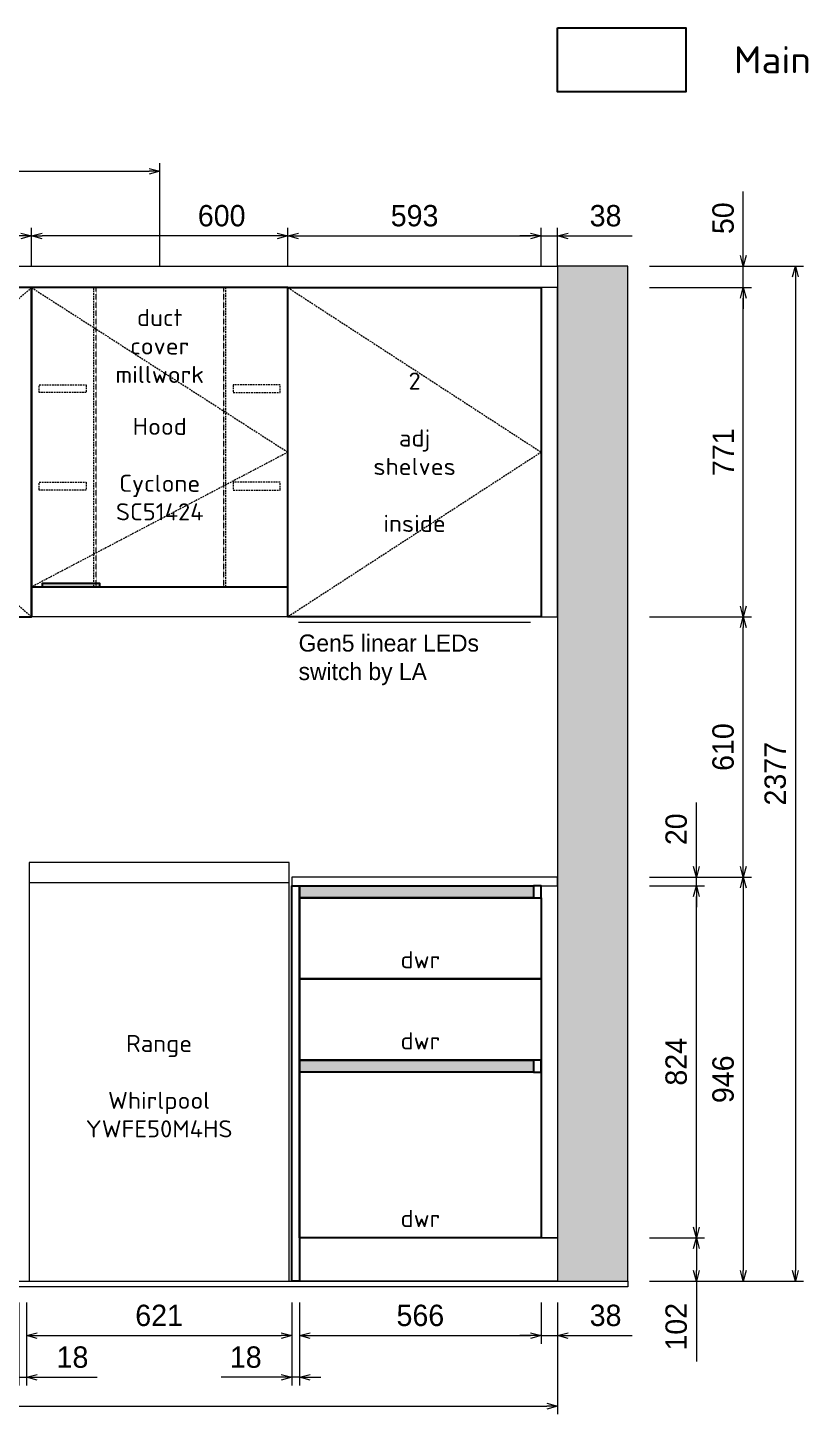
# Model space of a CAD drawing. Header units: millimetres. Extents: x 317748 to 451058, y -7309 to 88509.
# Drawn here: x 342935 to 344762, y 40058 to 43305 of the extents above; entities that cross this region are included whole.
import ezdxf

# ---------------------------------------------------------------- set-up
doc = ezdxf.new("R2010")
doc.units = ezdxf.units.MM
doc.header["$LTSCALE"] = 2
doc.header["$MEASUREMENT"] = 0
doc.header["$PDMODE"] = 3
doc.linetypes.add('DASHEDX2', pattern=[1.5, 1, -0.5])
doc.linetypes.add('HIDDEN2', pattern=[0.1875, 0.125, -0.0625])
doc.layers.get('0').update_dxf_attribs({"lineweight": 30})
doc.layers.get('Defpoints').update_dxf_attribs({"color": 255, "lineweight": 0})
for name, color, linetype, lineweight in [('1', 10, 'Continuous', 18), ('Appliance', 4, 'Continuous', 20), ('Appliances', 4, 'Continuous', 13), ('Cabinets', 7, 'Continuous', 25), ('Dims', 4, 'Continuous', 20), ('Hatch_grey', 253, 'Continuous', 5), ('KK + Filler', 252, 'Continuous', 18), ('Line_Hdn_Blu', 4, 'HIDDEN2', 5), ('Line_Hidden', 8, 'DASHEDX2', 15), ('Text', 4, 'Continuous', 20)]:
    doc.layers.add(name, color=color, linetype=linetype, lineweight=lineweight)
doc.styles.add('AGS', font='ags.shx')
doc.styles.add('style1', font='simplex.shx')
doc.dimstyles.new('mm LG 30', dxfattribs={"dimtxt": 50, "dimasz": 25, "dimexe": 19, "dimexo": 50, "dimgap": 22, "dimtad": 1, "dimdec": 0, "dimdsep": 46, "dimtxsty": 'AGS', "dimblk": 'OPEN30', "dimcen": 2, "dimclrd": 256, "dimclre": 256, "dimclrt": 256, "dimadec": 0, "dimazin": 0, "dimtm": 1e-09, "dimtfac": 1, "dimtdec": 0, "dimtmove": 0, "dimatfit": 3, "dimldrblk": 'OPEN30', "dimfxl": 1, "dimtolj": 1, "dimlwd": -1, "dimlwe": -1, "dimarcsym": 0})

# ---------------------------------------------------------------- blocks, each defined once
blk = doc.blocks.new('_Open30')
at = {"color": 0, "linetype": 'ByBlock', "lineweight": -2}
for p, q in [((-1, 0.27), (0, 0)), ((0, 0), (-1, -0.27)), ((0, 0), (-1, 0))]:
    blk.add_line(p, q, dxfattribs=at)
blk = doc.blocks.new('*D162')
at = {"layer": 'Defpoints', "color": 0, "ltscale": 2, "transparency": 16777216}
for p in [(342932, 40369.5), (343553, 40369.5), (343553, 40242.3)]:
    blk.add_point(p, dxfattribs=at)
at = {"layer": 'Dims', "ltscale": 2, "transparency": 16777216}
for p, q in [((342932, 40319.5), (342932, 40223.3)), ((343553, 40319.5), (343553, 40223.3)), ((342957, 40242.3), (343528, 40242.3))]:
    blk.add_line(p, q, dxfattribs=at)
at = {"layer": 'Dims', "ltscale": 2, "transparency": 16777216, "xscale": 25, "yscale": 25, "zscale": 25, "rotation": 180}
blk.add_blockref('_Open30', (342932, 40242.3), dxfattribs=at)
at = {"layer": 'Dims', "ltscale": 2, "transparency": 16777216, "xscale": 25, "yscale": 25, "zscale": 25}
blk.add_blockref('_Open30', (343553, 40242.3), dxfattribs=at)
at = {"layer": 'Dims', "ltscale": 2, "transparency": 16777216, "insert": (343242.5, 40289.3), "char_height": 50, "attachment_point": 5, "style": 'AGS'}
blk.add_mtext('\\A1;621', dxfattribs=at)
blk = doc.blocks.new('*D165')
at = {"layer": 'Defpoints', "color": 0, "ltscale": 2, "transparency": 16777216}
for p in [(343571, 40369.5), (344137, 40369.5), (344137, 40242.3)]:
    blk.add_point(p, dxfattribs=at)
at = {"layer": 'Dims', "ltscale": 2, "transparency": 16777216}
for p, q in [((343571, 40319.5), (343571, 40223.3)), ((344137, 40319.5), (344137, 40223.3)), ((343596, 40242.3), (344112, 40242.3))]:
    blk.add_line(p, q, dxfattribs=at)
at = {"layer": 'Dims', "ltscale": 2, "transparency": 16777216, "xscale": 25, "yscale": 25, "zscale": 25, "rotation": 180}
blk.add_blockref('_Open30', (343571, 40242.3), dxfattribs=at)
at = {"layer": 'Dims', "ltscale": 2, "transparency": 16777216, "xscale": 25, "yscale": 25, "zscale": 25}
blk.add_blockref('_Open30', (344137, 40242.3), dxfattribs=at)
at = {"layer": 'Dims', "ltscale": 2, "transparency": 16777216, "insert": (343854, 40289.3), "char_height": 50, "attachment_point": 5, "style": 'AGS'}
blk.add_mtext('\\A1;566', dxfattribs=at)
blk = doc.blocks.new('*D151')
at = {"layer": 'Defpoints', "color": 0, "ltscale": 2, "transparency": 16777216}
for p in [(344137, 40369.5), (344175, 40369.5), (344175, 40242.3)]:
    blk.add_point(p, dxfattribs=at)
at = {"layer": 'Dims', "ltscale": 2, "transparency": 16777216}
for p, q in [((344137, 40319.5), (344137, 40223.3)), ((344175, 40319.5), (344175, 40223.3)), ((344112, 40242.3), (344087, 40242.3)), ((344137, 40242.3), (344175, 40242.3)), ((344200, 40242.3), (344350, 40242.3))]:
    blk.add_line(p, q, dxfattribs=at)
at = {"layer": 'Dims', "ltscale": 2, "transparency": 16777216, "xscale": 25, "yscale": 25, "zscale": 25}
blk.add_blockref('_Open30', (344137, 40242.3), dxfattribs=at)
at = {"layer": 'Dims', "ltscale": 2, "transparency": 16777216, "xscale": 25, "yscale": 25, "zscale": 25, "rotation": 180}
blk.add_blockref('_Open30', (344175, 40242.3), dxfattribs=at)
at = {"layer": 'Dims', "ltscale": 2, "transparency": 16777216, "insert": (344287.5, 40289.3), "char_height": 50, "attachment_point": 5, "style": 'AGS'}
blk.add_mtext('\\A1;38', dxfattribs=at)
blk = doc.blocks.new('*D152')
at = {"layer": 'Defpoints', "color": 0, "ltscale": 2, "transparency": 16777216}
for p in [(343553, 40369.5), (343571, 40369.5), (343553, 40144.6)]:
    blk.add_point(p, dxfattribs=at)
at = {"layer": 'Dims', "ltscale": 2, "transparency": 16777216}
for p, q in [((343553, 40319.5), (343553, 40125.6)), ((343571, 40319.5), (343571, 40125.6)), ((343528, 40144.6), (343387.6, 40144.6)), ((343571, 40144.6), (343553, 40144.6)), ((343596, 40144.6), (343621, 40144.6))]:
    blk.add_line(p, q, dxfattribs=at)
at = {"layer": 'Dims', "ltscale": 2, "transparency": 16777216, "xscale": 25, "yscale": 25, "zscale": 25}
blk.add_blockref('_Open30', (343553, 40144.6), dxfattribs=at)
at = {"layer": 'Dims', "ltscale": 2, "transparency": 16777216, "xscale": 25, "yscale": 25, "zscale": 25, "rotation": 180}
blk.add_blockref('_Open30', (343571, 40144.6), dxfattribs=at)
at = {"layer": 'Dims', "ltscale": 2, "transparency": 16777216, "insert": (343445.3, 40191.6), "char_height": 50, "attachment_point": 5, "style": 'AGS'}
blk.add_mtext('\\A1;18', dxfattribs=at)
blk = doc.blocks.new('*D153')
at = {"layer": 'Defpoints', "color": 0, "ltscale": 2, "transparency": 16777216}
for p in [(342914, 40369.5), (342932, 40369.5), (342932, 40144.6)]:
    blk.add_point(p, dxfattribs=at)
at = {"layer": 'Dims', "ltscale": 2, "transparency": 16777216}
for p, q in [((342914, 40319.5), (342914, 40125.6)), ((342932, 40319.5), (342932, 40125.6)), ((342889, 40144.6), (342864, 40144.6)), ((342914, 40144.6), (342932, 40144.6)), ((342957, 40144.6), (343097.5, 40144.6))]:
    blk.add_line(p, q, dxfattribs=at)
at = {"layer": 'Dims', "ltscale": 2, "transparency": 16777216, "xscale": 25, "yscale": 25, "zscale": 25}
blk.add_blockref('_Open30', (342914, 40144.6), dxfattribs=at)
at = {"layer": 'Dims', "ltscale": 2, "transparency": 16777216, "xscale": 25, "yscale": 25, "zscale": 25, "rotation": 180}
blk.add_blockref('_Open30', (342932, 40144.6), dxfattribs=at)
at = {"layer": 'Dims', "ltscale": 2, "transparency": 16777216, "insert": (343039.8, 40191.6), "char_height": 50, "attachment_point": 5, "style": 'AGS'}
blk.add_mtext('\\A1;18', dxfattribs=at)
blk = doc.blocks.new('*D155')
at = {"layer": 'Defpoints', "color": 0, "ltscale": 2, "transparency": 16777216}
for p in [(340895, 40369.5), (344175, 40369.5), (344175, 40077)]:
    blk.add_point(p, dxfattribs=at)
at = {"layer": 'Dims', "ltscale": 2, "transparency": 16777216}
for p, q in [((340895, 40319.5), (340895, 40058)), ((344175, 40319.5), (344175, 40058)), ((340920, 40077), (344150, 40077))]:
    blk.add_line(p, q, dxfattribs=at)
at = {"layer": 'Dims', "ltscale": 2, "transparency": 16777216, "xscale": 25, "yscale": 25, "zscale": 25, "rotation": 180}
blk.add_blockref('_Open30', (340895, 40077), dxfattribs=at)
at = {"layer": 'Dims', "ltscale": 2, "transparency": 16777216, "xscale": 25, "yscale": 25, "zscale": 25}
blk.add_blockref('_Open30', (344175, 40077), dxfattribs=at)
at = {"layer": 'Dims', "ltscale": 2, "transparency": 16777216, "insert": (342535, 40124), "char_height": 50, "attachment_point": 5, "style": 'AGS'}
blk.add_mtext('\\A1;3280', dxfattribs=at)
blk = doc.blocks.new('*D169')
at = {"layer": 'Defpoints', "color": 0, "ltscale": 2, "transparency": 16777216}
for p in [(344137, 42817.6), (343544, 42696.5), (344137, 42696.5)]:
    blk.add_point(p, dxfattribs=at)
at = {"layer": 'Dims', "ltscale": 2, "transparency": 16777216}
for p, q in [((343544, 42746.5), (343544, 42836.6)), ((344137, 42746.5), (344137, 42836.6)), ((343569, 42817.6), (344112, 42817.6))]:
    blk.add_line(p, q, dxfattribs=at)
at = {"layer": 'Dims', "ltscale": 2, "transparency": 16777216, "xscale": 25, "yscale": 25, "zscale": 25, "rotation": 180}
blk.add_blockref('_Open30', (343544, 42817.6), dxfattribs=at)
at = {"layer": 'Dims', "ltscale": 2, "transparency": 16777216, "xscale": 25, "yscale": 25, "zscale": 25}
blk.add_blockref('_Open30', (344137, 42817.6), dxfattribs=at)
at = {"layer": 'Dims', "ltscale": 2, "transparency": 16777216, "insert": (343840.5, 42864.6), "char_height": 50, "attachment_point": 5, "style": 'AGS'}
blk.add_mtext('\\A1;593', dxfattribs=at)
blk = doc.blocks.new('*D170')
at = {"layer": 'Defpoints', "color": 0, "ltscale": 2, "transparency": 16777216}
for p in [(342944, 42817.6), (342944, 42696.5), (343544, 42696.5)]:
    blk.add_point(p, dxfattribs=at)
at = {"layer": 'Dims', "ltscale": 2, "transparency": 16777216}
for p, q in [((342944, 42746.5), (342944, 42836.6)), ((343544, 42746.5), (343544, 42836.6)), ((343519, 42817.6), (342969, 42817.6))]:
    blk.add_line(p, q, dxfattribs=at)
at = {"layer": 'Dims', "ltscale": 2, "transparency": 16777216, "xscale": 25, "yscale": 25, "zscale": 25, "rotation": 180}
blk.add_blockref('_Open30', (342944, 42817.6), dxfattribs=at)
at = {"layer": 'Dims', "ltscale": 2, "transparency": 16777216, "xscale": 25, "yscale": 25, "zscale": 25}
blk.add_blockref('_Open30', (343544, 42817.6), dxfattribs=at)
at = {"layer": 'Dims', "ltscale": 2, "transparency": 16777216, "insert": (343389, 42864.6), "char_height": 50, "attachment_point": 5, "style": 'AGS'}
blk.add_mtext('\\A1;600', dxfattribs=at)
blk = doc.blocks.new('*D171')
at = {"layer": 'Defpoints', "color": 0, "ltscale": 2, "transparency": 16777216}
for p in [(342502, 42817.6), (342502, 42696.5), (342944, 42696.5)]:
    blk.add_point(p, dxfattribs=at)
at = {"layer": 'Dims', "ltscale": 2, "transparency": 16777216}
for p, q in [((342502, 42746.5), (342502, 42836.6)), ((342944, 42746.5), (342944, 42836.6)), ((342919, 42817.6), (342527, 42817.6))]:
    blk.add_line(p, q, dxfattribs=at)
at = {"layer": 'Dims', "ltscale": 2, "transparency": 16777216, "xscale": 25, "yscale": 25, "zscale": 25, "rotation": 180}
blk.add_blockref('_Open30', (342502, 42817.6), dxfattribs=at)
at = {"layer": 'Dims', "ltscale": 2, "transparency": 16777216, "xscale": 25, "yscale": 25, "zscale": 25}
blk.add_blockref('_Open30', (342944, 42817.6), dxfattribs=at)
at = {"layer": 'Dims', "ltscale": 2, "transparency": 16777216, "insert": (342723, 42864.6), "char_height": 50, "attachment_point": 5, "style": 'AGS'}
blk.add_mtext('\\A1;442', dxfattribs=at)
blk = doc.blocks.new('*D158')
at = {"layer": '1', "ltscale": 2, "transparency": 16777216}
for p, q in [((340895, 42746.5), (340895, 42987.8)), ((340920, 42968.8), (343219, 42968.8)), ((343244, 42746.5), (343244, 42987.8))]:
    blk.add_line(p, q, dxfattribs=at)
at = {"layer": 'Defpoints', "color": 0, "ltscale": 2, "transparency": 16777216}
for p in [(343244, 42968.8), (340895, 42696.5), (343244, 42696.5)]:
    blk.add_point(p, dxfattribs=at)
at = {"layer": '1', "ltscale": 2, "transparency": 16777216, "xscale": 25, "yscale": 25, "zscale": 25, "rotation": 180}
blk.add_blockref('_Open30', (340895, 42968.8), dxfattribs=at)
at = {"layer": '1', "ltscale": 2, "transparency": 16777216, "xscale": 25, "yscale": 25, "zscale": 25}
blk.add_blockref('_Open30', (343244, 42968.8), dxfattribs=at)
at = {"layer": '1', "ltscale": 2, "transparency": 16777216, "insert": (342069.5, 43015.8), "char_height": 50, "attachment_point": 5, "style": 'AGS'}
blk.add_mtext('\\A1;2349', dxfattribs=at)
blk = doc.blocks.new('*D137')
at = {"layer": 'Defpoints', "color": 0, "ltscale": 2, "transparency": 16777216}
for p in [(344340, 40471.5), (344340, 40369.5), (344500, 40369.5)]:
    blk.add_point(p, dxfattribs=at)
at = {"layer": 'Dims', "ltscale": 2, "transparency": 16777216}
for p, q in [((344390, 40471.5), (344519, 40471.5)), ((344500, 40446.5), (344500, 40394.5)), ((344390, 40369.5), (344519, 40369.5)), ((344500, 40369.5), (344500, 40181.4))]:
    blk.add_line(p, q, dxfattribs=at)
at = {"layer": 'Dims', "ltscale": 2, "transparency": 16777216, "xscale": 25, "yscale": 25, "zscale": 25}
for p, rotation in [((344500, 40471.5), 90), ((344500, 40369.5), 270)]:
    blk.add_blockref('_Open30', p, dxfattribs=dict(at, rotation=rotation))
at = {"layer": 'Dims', "ltscale": 2, "transparency": 16777216, "insert": (344453, 40263), "char_height": 50, "attachment_point": 5, "rotation": 90, "style": 'AGS'}
blk.add_mtext('\\A1;102', dxfattribs=at)
blk = doc.blocks.new('*D138')
at = {"layer": 'Defpoints', "color": 0, "ltscale": 2, "transparency": 16777216}
for p in [(344340, 41295.5), (344500, 41295.5), (344340, 40471.5)]:
    blk.add_point(p, dxfattribs=at)
at = {"layer": 'Dims', "ltscale": 2, "transparency": 16777216}
for p, q in [((344390, 41295.5), (344519, 41295.5)), ((344500, 40496.5), (344500, 41270.5)), ((344390, 40471.5), (344519, 40471.5))]:
    blk.add_line(p, q, dxfattribs=at)
at = {"layer": 'Dims', "ltscale": 2, "transparency": 16777216, "xscale": 25, "yscale": 25, "zscale": 25}
for p, rotation in [((344500, 41295.5), 90), ((344500, 40471.5), 270)]:
    blk.add_blockref('_Open30', p, dxfattribs=dict(at, rotation=rotation))
at = {"layer": 'Dims', "ltscale": 2, "transparency": 16777216, "insert": (344453, 40883.5), "char_height": 50, "attachment_point": 5, "rotation": 90, "style": 'AGS'}
blk.add_mtext('\\A1;824', dxfattribs=at)
blk = doc.blocks.new('*D139')
at = {"layer": 'Defpoints', "color": 0, "ltscale": 2, "transparency": 16777216}
for p in [(344340, 41315.5), (344500, 41315.5), (344340, 41295.5)]:
    blk.add_point(p, dxfattribs=at)
at = {"layer": 'Dims', "ltscale": 2, "transparency": 16777216}
for p, q in [((344500, 41340.5), (344500, 41490.4)), ((344390, 41315.5), (344519, 41315.5)), ((344500, 41295.5), (344500, 41315.5)), ((344390, 41295.5), (344519, 41295.5)), ((344500, 41270.5), (344500, 41245.5))]:
    blk.add_line(p, q, dxfattribs=at)
at = {"layer": 'Dims', "ltscale": 2, "transparency": 16777216, "xscale": 25, "yscale": 25, "zscale": 25}
for p, rotation in [((344500, 41315.5), 270), ((344500, 41295.5), 90)]:
    blk.add_blockref('_Open30', p, dxfattribs=dict(at, rotation=rotation))
at = {"layer": 'Dims', "ltscale": 2, "transparency": 16777216, "insert": (344453, 41428), "char_height": 50, "attachment_point": 5, "rotation": 90, "style": 'AGS'}
blk.add_mtext('\\A1;20', dxfattribs=at)
blk = doc.blocks.new('*D140')
at = {"layer": 'Defpoints', "color": 0, "ltscale": 2, "transparency": 16777216}
for p in [(344340, 41315.5), (344340, 40369.5), (344609.8, 40369.5)]:
    blk.add_point(p, dxfattribs=at)
at = {"layer": 'Dims', "ltscale": 2, "transparency": 16777216}
for p, q in [((344390, 41315.5), (344628.8, 41315.5)), ((344609.8, 41290.5), (344609.8, 40394.5)), ((344390, 40369.5), (344628.8, 40369.5))]:
    blk.add_line(p, q, dxfattribs=at)
at = {"layer": 'Dims', "ltscale": 2, "transparency": 16777216, "xscale": 25, "yscale": 25, "zscale": 25}
for p, rotation in [((344609.8, 41315.5), 90), ((344609.8, 40369.5), 270)]:
    blk.add_blockref('_Open30', p, dxfattribs=dict(at, rotation=rotation))
at = {"layer": 'Dims', "ltscale": 2, "transparency": 16777216, "insert": (344562.8, 40842.5), "char_height": 50, "attachment_point": 5, "rotation": 90, "style": 'AGS'}
blk.add_mtext('\\A1;946', dxfattribs=at)
blk = doc.blocks.new('*D141')
at = {"layer": 'Defpoints', "color": 0, "ltscale": 2, "transparency": 16777216}
for p in [(344340, 41925.5), (344609.8, 41925.5), (344340, 41315.5)]:
    blk.add_point(p, dxfattribs=at)
at = {"layer": 'Dims', "ltscale": 2, "transparency": 16777216}
for p, q in [((344390, 41925.5), (344628.8, 41925.5)), ((344609.8, 41340.5), (344609.8, 41900.5)), ((344390, 41315.5), (344628.8, 41315.5))]:
    blk.add_line(p, q, dxfattribs=at)
at = {"layer": 'Dims', "ltscale": 2, "transparency": 16777216, "xscale": 25, "yscale": 25, "zscale": 25}
for p, rotation in [((344609.8, 41925.5), 90), ((344609.8, 41315.5), 270)]:
    blk.add_blockref('_Open30', p, dxfattribs=dict(at, rotation=rotation))
at = {"layer": 'Dims', "ltscale": 2, "transparency": 16777216, "insert": (344562.8, 41620.5), "char_height": 50, "attachment_point": 5, "rotation": 90, "style": 'AGS'}
blk.add_mtext('\\A1;610', dxfattribs=at)
blk = doc.blocks.new('*D142')
at = {"layer": 'Defpoints', "color": 0, "ltscale": 2, "transparency": 16777216}
for p in [(344340, 42696.5), (344609.8, 42696.5), (344340, 41925.5)]:
    blk.add_point(p, dxfattribs=at)
at = {"layer": 'Dims', "ltscale": 2, "transparency": 16777216}
for p, q in [((344390, 42696.5), (344628.8, 42696.5)), ((344609.8, 41950.5), (344609.8, 42671.5)), ((344390, 41925.5), (344628.8, 41925.5))]:
    blk.add_line(p, q, dxfattribs=at)
at = {"layer": 'Dims', "ltscale": 2, "transparency": 16777216, "xscale": 25, "yscale": 25, "zscale": 25}
for p, rotation in [((344609.8, 42696.5), 90), ((344609.8, 41925.5), 270)]:
    blk.add_blockref('_Open30', p, dxfattribs=dict(at, rotation=rotation))
at = {"layer": 'Dims', "ltscale": 2, "transparency": 16777216, "insert": (344562.8, 42311), "char_height": 50, "attachment_point": 5, "rotation": 90, "style": 'AGS'}
blk.add_mtext('\\A1;771', dxfattribs=at)
blk = doc.blocks.new('*D143')
at = {"layer": 'Defpoints', "color": 0, "ltscale": 2, "transparency": 16777216}
for p in [(344340, 42746.5), (344609.8, 42746.5), (344340, 42696.5)]:
    blk.add_point(p, dxfattribs=at)
at = {"layer": 'Dims', "ltscale": 2, "transparency": 16777216}
for p, q in [((344609.8, 42771.5), (344609.8, 42921.4)), ((344390, 42746.5), (344628.8, 42746.5)), ((344609.8, 42696.5), (344609.8, 42746.5)), ((344390, 42696.5), (344628.8, 42696.5)), ((344609.8, 42671.5), (344609.8, 42646.5))]:
    blk.add_line(p, q, dxfattribs=at)
at = {"layer": 'Dims', "ltscale": 2, "transparency": 16777216, "xscale": 25, "yscale": 25, "zscale": 25}
for p, rotation in [((344609.8, 42746.5), 270), ((344609.8, 42696.5), 90)]:
    blk.add_blockref('_Open30', p, dxfattribs=dict(at, rotation=rotation))
at = {"layer": 'Dims', "ltscale": 2, "transparency": 16777216, "insert": (344562.8, 42859), "char_height": 50, "attachment_point": 5, "rotation": 90, "style": 'AGS'}
blk.add_mtext('\\A1;50', dxfattribs=at)
blk = doc.blocks.new('*D144')
at = {"layer": 'Defpoints', "color": 0, "ltscale": 2, "transparency": 16777216}
for p in [(344340, 42746.5), (344340, 40369.5), (344731.8, 40369.5)]:
    blk.add_point(p, dxfattribs=at)
at = {"layer": 'Dims', "ltscale": 2, "transparency": 16777216}
for p, q in [((344390, 42746.5), (344750.8, 42746.5)), ((344731.8, 42721.5), (344731.8, 40394.5)), ((344390, 40369.5), (344750.8, 40369.5))]:
    blk.add_line(p, q, dxfattribs=at)
at = {"layer": 'Dims', "ltscale": 2, "transparency": 16777216, "xscale": 25, "yscale": 25, "zscale": 25}
for p, rotation in [((344731.8, 42746.5), 90), ((344731.8, 40369.5), 270)]:
    blk.add_blockref('_Open30', p, dxfattribs=dict(at, rotation=rotation))
at = {"layer": 'Dims', "ltscale": 2, "transparency": 16777216, "insert": (344684.8, 41558), "char_height": 50, "attachment_point": 5, "rotation": 90, "style": 'AGS'}
blk.add_mtext('\\A1;2377', dxfattribs=at)
blk = doc.blocks.new('*D157')
at = {"layer": 'Defpoints', "color": 0, "ltscale": 2, "transparency": 16777216}
for p in [(344175, 42817.6), (344137, 42696.5), (344175, 42696.5)]:
    blk.add_point(p, dxfattribs=at)
at = {"layer": 'Dims', "ltscale": 2, "transparency": 16777216}
for p, q in [((344137, 42746.5), (344137, 42836.6)), ((344175, 42746.5), (344175, 42836.6)), ((344112, 42817.6), (344087, 42817.6)), ((344137, 42817.6), (344175, 42817.6)), ((344200, 42817.6), (344350, 42817.6))]:
    blk.add_line(p, q, dxfattribs=at)
at = {"layer": 'Dims', "ltscale": 2, "transparency": 16777216, "xscale": 25, "yscale": 25, "zscale": 25}
blk.add_blockref('_Open30', (344137, 42817.6), dxfattribs=at)
at = {"layer": 'Dims', "ltscale": 2, "transparency": 16777216, "xscale": 25, "yscale": 25, "zscale": 25, "rotation": 180}
blk.add_blockref('_Open30', (344175, 42817.6), dxfattribs=at)
at = {"layer": 'Dims', "ltscale": 2, "transparency": 16777216, "insert": (344287.5, 42864.6), "char_height": 50, "attachment_point": 5, "style": 'AGS'}
blk.add_mtext('\\A1;38', dxfattribs=at)

msp = doc.modelspace()

# ---------------------------------------------------------------- hatches: boundary and pattern name
at = {"layer": 'Hatch_grey', "ltscale": 2}
h = msp.add_hatch(color=256, dxfattribs=at)
h.dxf.hatch_style = 1
h.paths.add_polyline_path([(344175, 40369.5), (344340, 40369.5), (344340, 42746.5), (344175, 42746.5)])
h = msp.add_hatch(color=256, dxfattribs=at)
h.dxf.hatch_style = 1
h.paths.add_polyline_path([(342969, 41995.5), (343104, 41995.5), (343104, 42003.5), (342969, 42003.5)])
h = msp.add_hatch(color=256, dxfattribs=at)
h.dxf.hatch_style = 1
h.paths.add_polyline_path([(343571, 41295.5), (344119, 41295.5), (344119, 41267.5), (343571, 41267.5)])
h = msp.add_hatch(color=256, dxfattribs=at)
h.dxf.hatch_style = 1
h.paths.add_polyline_path([(343571, 40887.5), (344119, 40887.5), (344119, 40859.5), (343571, 40859.5)])

# ---------------------------------------------------------------- linework, layer by layer
at = {"layer": 'Appliance', "ltscale": 2}
msp.add_line((344112, 41912.5), (343569, 41912.5), dxfattribs=at)
at = {"layer": 'Appliances', "ltscale": 2}
for points in [[(342945.5, 41995.5), (343542.5, 41995.5), (343542.5, 41925.5), (342945.5, 41925.5)], [(342938, 40369.5), (343547, 40369.5), (343547, 41350.5), (342938, 41350.5)], [(342938, 40369.5), (343547, 40369.5), (343547, 41302.5), (342938, 41302.5)]]:
    msp.add_lwpolyline(points, close=True, dxfattribs=at)
at = {"layer": 'Cabinets', "ltscale": 2}
for points in [[(344175, 43305.1), (344475, 43305.1), (344475, 43155.1), (344175, 43155.1)], [(342944, 42696.5), (342502, 42696.5), (342502, 41925.5), (342944, 41925.5)], [(342944, 41995.5), (343544, 41995.5), (343544, 42696.5), (342944, 42696.5)], [(343544, 42696.5), (344137, 42696.5), (344137, 41925.5), (343544, 41925.5)], [(342969, 41995.5), (343104, 41995.5), (343104, 42003.5), (342969, 42003.5)], [(343571, 40369.5), (343553, 40369.5), (343553, 41295.5), (343571, 41295.5)], [(343571, 41295.5), (344119, 41295.5), (344119, 41267.5), (343571, 41267.5)], [(344119, 41267.5), (344137, 41267.5), (344137, 41295.5), (344119, 41295.5)], [(343571, 41267.5), (344137, 41267.5), (344137, 40471.5), (343571, 40471.5)], [(343571, 41267.5), (344137, 41267.5), (344137, 41077.5), (343571, 41077.5)], [(343571, 41077.5), (344137, 41077.5), (344137, 40887.5), (343571, 40887.5)], [(343571, 40887.5), (344119, 40887.5), (344119, 40859.5), (343571, 40859.5)], [(344119, 40859.5), (344137, 40859.5), (344137, 40887.5), (344119, 40887.5)]]:
    msp.add_lwpolyline(points, close=True, dxfattribs=at)
at = {"layer": 'Dims', "ltscale": 2}
msp.add_lwpolyline([(343553, 41295.5), (344175, 41295.5), (344175, 41315.5), (343553, 41315.5)], close=True, dxfattribs=at)
at = {"layer": 'Hatch_grey', "ltscale": 2}
for points in [[(344175, 40369.5), (344340, 40369.5), (344340, 42746.5), (344175, 42746.5)], [(340730, 40369.5), (344340, 40369.5), (344340, 40356.5), (340730, 40356.5)]]:
    msp.add_lwpolyline(points, close=True, dxfattribs=at)
at = {"layer": 'KK + Filler', "ltscale": 2}
for points in [[(344175, 42696.5), (341618, 42696.5), (341618, 42746.5), (344175, 42746.5)], [(344137, 41925.5), (344175, 41925.5), (344175, 42696.5), (344137, 42696.5)], [(344137, 41295.5), (344175, 41295.5), (344175, 40471.5), (344137, 40471.5)], [(343571, 40471.5), (344175, 40471.5), (344175, 40369.5), (343571, 40369.5)]]:
    msp.add_lwpolyline(points, close=True, dxfattribs=at)
at = {"layer": 'Line_Hdn_Blu', "ltscale": 2}
msp.add_lwpolyline([(343095, 42696.5), (343393, 42696.5), (343393, 41995.5), (343095, 41995.5)], close=True, dxfattribs=at)
at = {"layer": 'Line_Hidden', "ltscale": 2}
for points in [[(342944, 42696.5), (342502, 42311), (342944, 41925.5)], [(342944, 42696.5), (343544, 42311), (342944, 41995.5)], [(343544, 42696.5), (344137, 42311), (343544, 41925.5)]]:
    msp.add_lwpolyline(points, dxfattribs=at)
for points in [[(343090, 42696.5), (343398, 42696.5), (343398, 41995.5), (343090, 41995.5)], [(342962, 42468.5), (343072, 42468.5), (343072, 42450.5), (342962, 42450.5)], [(343526, 42468.5), (343416, 42468.5), (343416, 42450.5), (343526, 42450.5)], [(342962, 42240.5), (343072, 42240.5), (343072, 42222.5), (342962, 42222.5)], [(343526, 42240.5), (343416, 42240.5), (343416, 42222.5), (343526, 42222.5)]]:
    msp.add_lwpolyline(points, close=True, dxfattribs=at)

# ---------------------------------------------------------------- texts
at = {"layer": 'Appliances', "ltscale": 2, "insert": (343569, 41884.1), "char_height": 40, "attachment_point": 1, "style": 'AGS'}
msp.add_mtext_dynamic_manual_height_columns('Gen5 linear LEDs\\Pswitch by LA', width=595.469, gutter_width=1000, heights=[0], dxfattribs=at)
at = {"layer": 'Dims', "insert": (343244, 42646.5), "char_height": 40, "width": 331.87, "attachment_point": 2, "style": 'style1'}
msp.add_mtext('\\pxqc;duct\\Pcover \\Pmillwork', dxfattribs=at)
at = {"layer": 'Dims', "char_height": 40, "style": 'style1'}
for s, width, heights, insert, attachment_point in [('\\pxqc;2\\P\\Padj\\Pshelves\\P\\Pinside', 298.831, [479.9], (343840.5, 42311), 5), ('\\pxqc;Hood\\P\\PCyclone\\PSC51424', 600, [287.9], (343244, 42271.5), 5), ('\\pxqc;dwr', 263.766, [93], (343854, 41102.5), 8), ('\\pxqc;Range\\P\\PWhirlpool\\PYWFE50M4HS', 600, [287.9], (343242.5, 40826.5), 5), ('\\pxqc;dwr', 263.766, [93], (343854, 40912.5), 8), ('\\pxqc;dwr', 263.766, [93], (343854, 40496.5), 8)]:
    msp.add_mtext_dynamic_manual_height_columns(s, width=width, gutter_width=25, heights=heights, dxfattribs=dict(at, insert=insert, attachment_point=attachment_point))
at = {"layer": 'Text', "insert": (344587.9, 43230.1), "char_height": 63.5, "attachment_point": 4, "style": 'style1'}
msp.add_mtext_dynamic_manual_height_columns('Main', width=954.766, gutter_width=25.4, heights=[332.5], dxfattribs=at)

# ---------------------------------------------------------------- dimensions: what is measured, and where the dimension line sits
at = {"layer": '1', "ltscale": 2}
dim = msp.add_linear_dim(base=(343244, 42968.8), p1=(340895, 42696.5), p2=(343244, 42696.5), dimstyle='mm LG 30', override={"dimpost": '\\X'}, dxfattribs=at)
dim.commit()
dim.dimension.update_dxf_attribs({"geometry": '*D158', "text_midpoint": (342069.5, 43015.8)})
at = {"layer": 'Dims', "ltscale": 2}
for base, p1, p2, picture, middle in [((342502, 42817.6), (342944, 42696.5), (342502, 42696.5), '*D171', (342723, 42864.6)), ((344137, 42817.6), (343544, 42696.5), (344137, 42696.5), '*D169', (343840.5, 42864.6)), ((344175, 42817.6), (344137, 42696.5), (344175, 42696.5), '*D157', (344287.5, 42864.6)), ((344175, 40077), (340895, 40369.5), (344175, 40369.5), '*D155', (342535, 40124)), ((343553, 40242.3), (342932, 40369.5), (343553, 40369.5), '*D162', (343242.5, 40289.3)), ((343553, 40144.6), (343571, 40369.5), (343553, 40369.5), '*D152', (343445.3, 40191.6)), ((344137, 40242.3), (343571, 40369.5), (344137, 40369.5), '*D165', (343854, 40289.3)), ((344175, 40242.3), (344137, 40369.5), (344175, 40369.5), '*D151', (344287.5, 40289.3))]:
    dim = msp.add_linear_dim(base=base, p1=p1, p2=p2, dimstyle='mm LG 30', override={"dimpost": '\\X'}, dxfattribs=at)
    dim.commit()
    dim.dimension.update_dxf_attribs({"geometry": picture, "text_midpoint": middle})
dim = msp.add_linear_dim(base=(342944, 42817.6), p1=(343544, 42696.5), p2=(342944, 42696.5), dimstyle='mm LG 30', override={"dimpost": '\\X'}, dxfattribs=at)
dim.commit()
dim.dimension.update_dxf_attribs({"geometry": '*D170', "text_midpoint": (343389, 42817.6), "dimtype": 160})
for base, p1, p2, angle, picture, middle in [((344609.8, 42746.5), (344340, 42696.5), (344340, 42746.5), 90, '*D143', (344562.8, 42859)), ((344731.8, 40369.5), (344340, 42746.5), (344340, 40369.5), 90, '*D144', (344684.8, 41558)), ((344609.8, 42696.5), (344340, 41925.5), (344340, 42696.5), 90, '*D142', (344562.8, 42311)), ((344609.8, 41925.5), (344340, 41315.5), (344340, 41925.5), 90, '*D141', (344562.8, 41620.5)), ((344500, 41315.5), (344340, 41295.5), (344340, 41315.5), 90, '*D139', (344453, 41428)), ((344609.8, 40369.5), (344340, 41315.5), (344340, 40369.5), 90, '*D140', (344562.8, 40842.5)), ((344500, 41295.5), (344340, 40471.5), (344340, 41295.5), 90, '*D138', (344453, 40883.5)), ((344500, 40369.5), (344340, 40471.5), (344340, 40369.5), 90, '*D137', (344453, 40263)), ((342932, 40144.6), (342914, 40369.5), (342932, 40369.5), 180, '*D153', (343039.8, 40191.6))]:
    dim = msp.add_linear_dim(base=base, p1=p1, p2=p2, angle=angle, dimstyle='mm LG 30', override={"dimpost": '\\X'}, dxfattribs=at)
    dim.commit()
    dim.dimension.update_dxf_attribs({"geometry": picture, "text_midpoint": middle})

doc.saveas('drawing.dxf')
